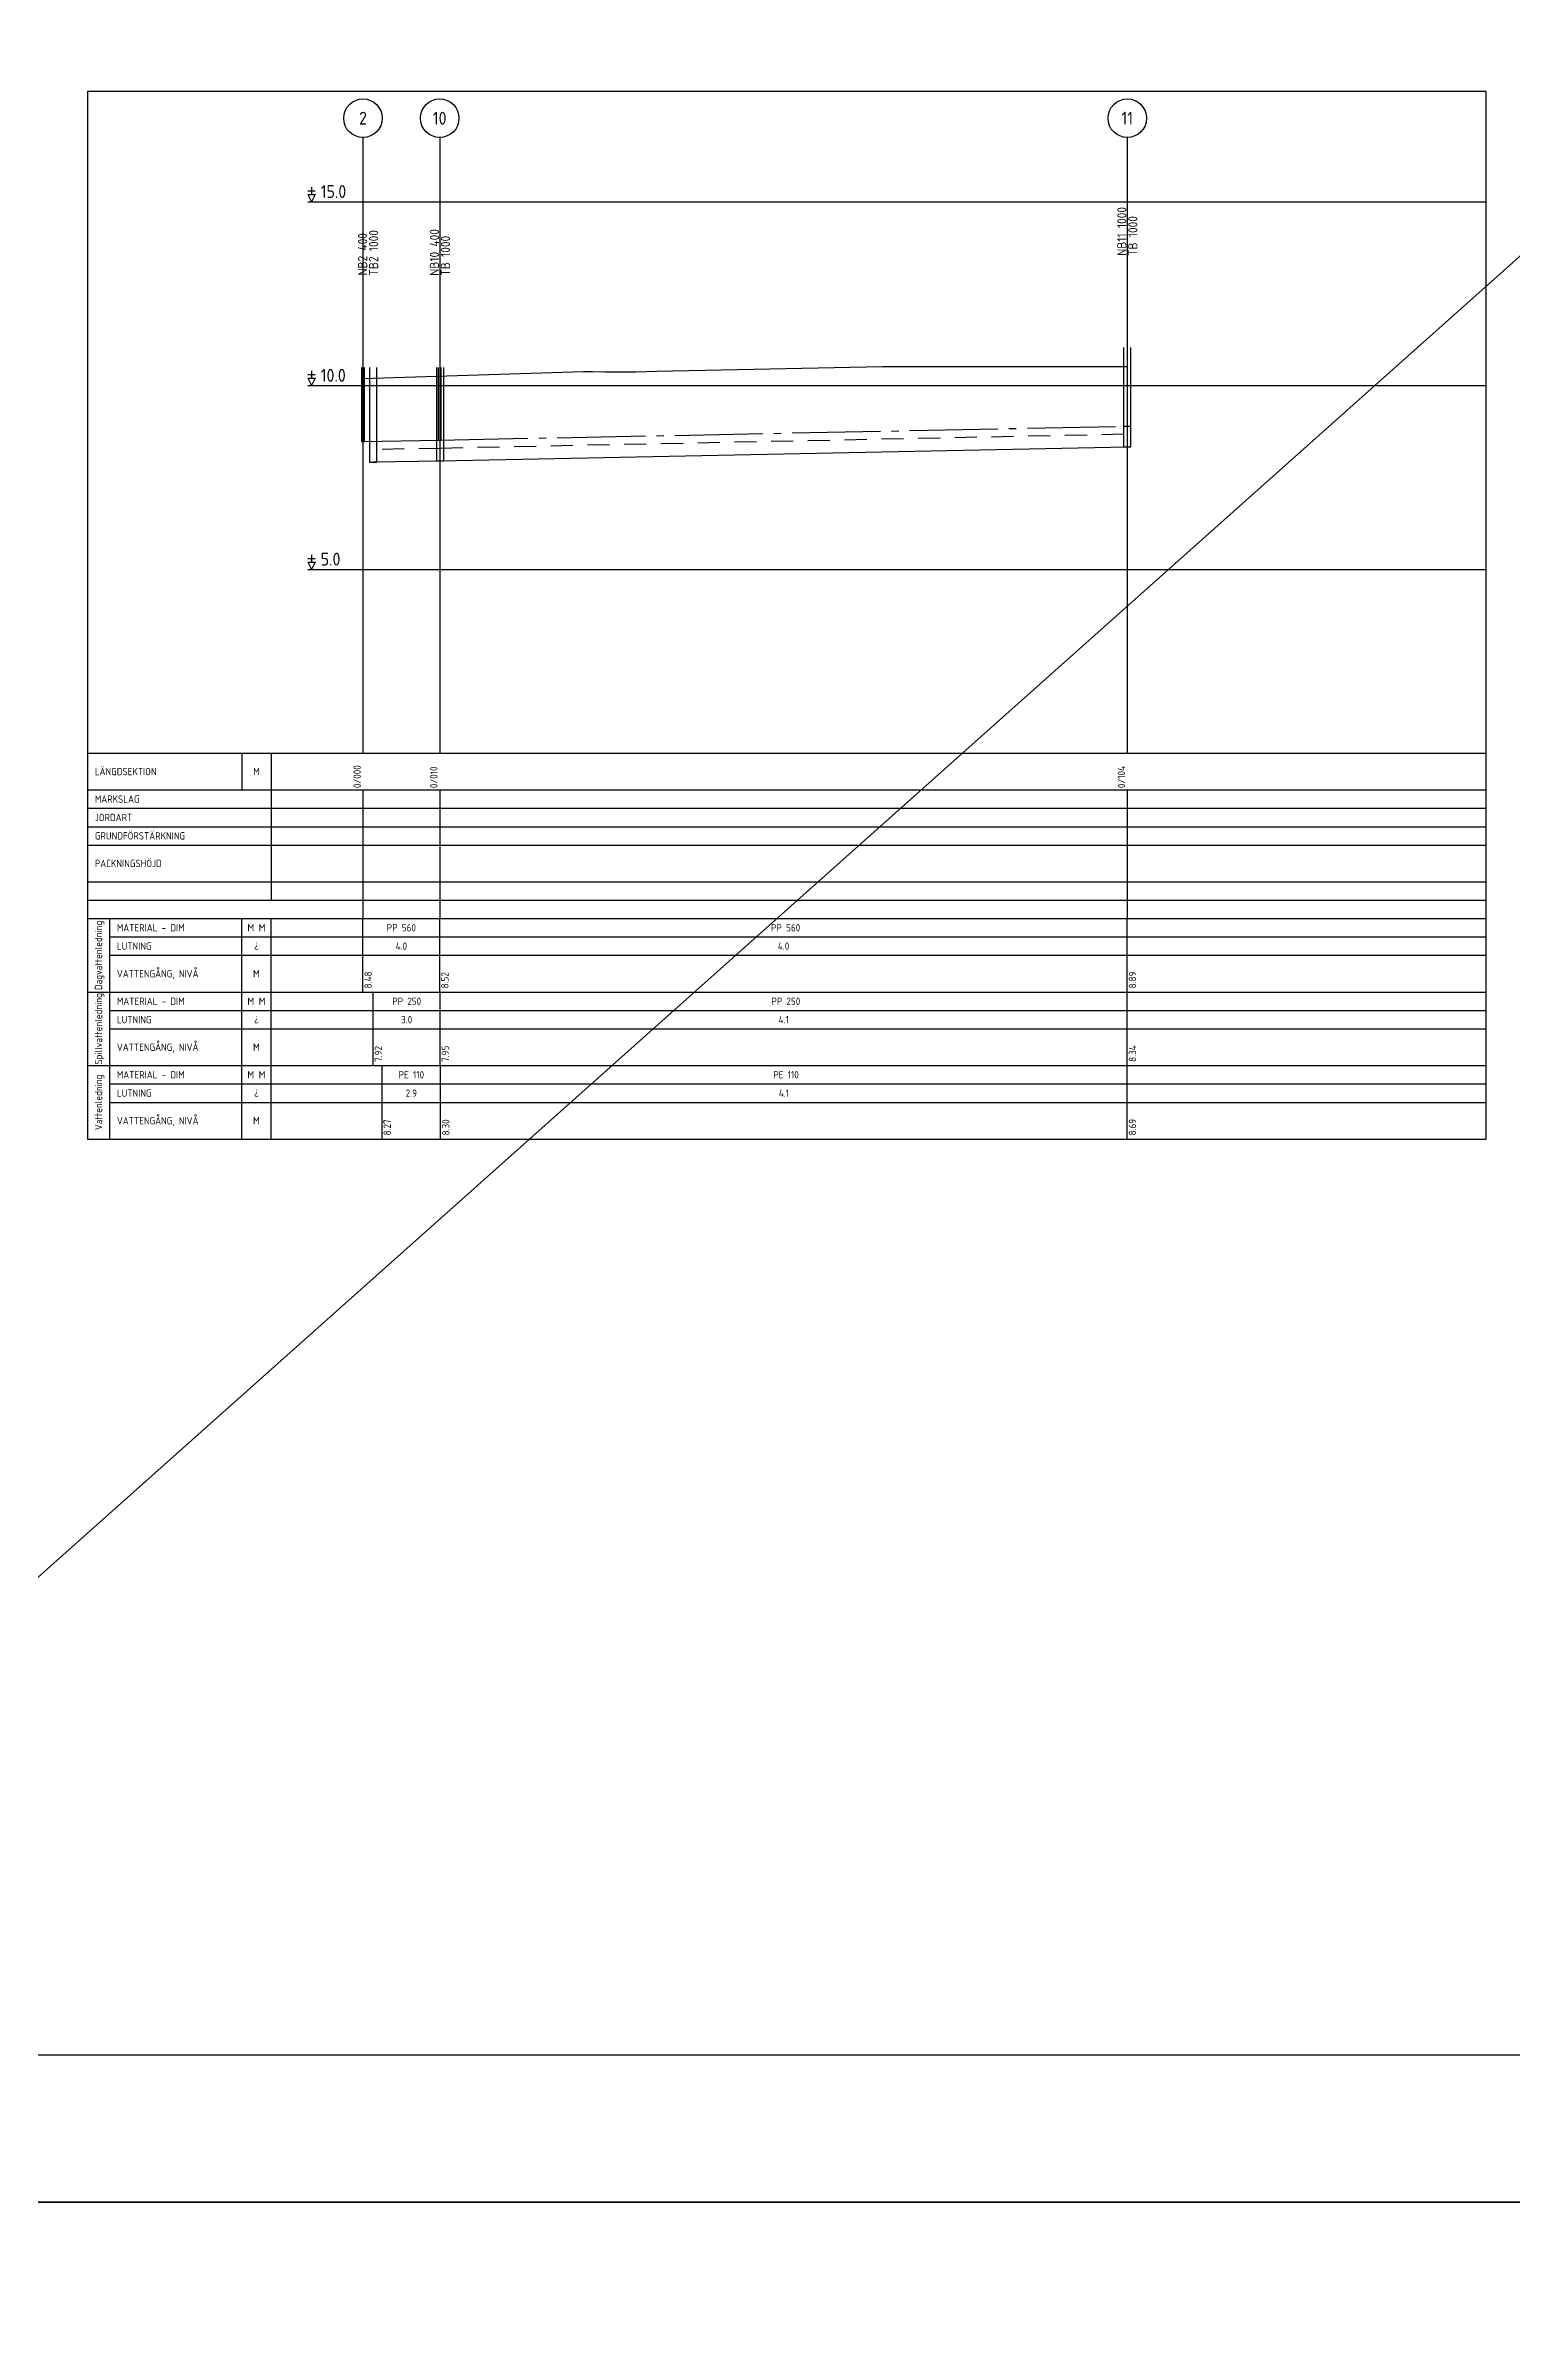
# Model space of a CAD drawing. Header units: metres. Extents: x 14120 to 17296, y 12612 to 17223.
# Drawn here: x 15253.1 to 15452.7, y 16156.9 to 16468.2 of the extents above; entities that cross this region are included whole.
import ezdxf
from ezdxf.enums import TextEntityAlignment as Align

# ---------------------------------------------------------------- set-up
doc = ezdxf.new("R2010")
doc.units = ezdxf.units.M
doc.header["$MEASUREMENT"] = 0
for name, pattern in [('BH90-PMB-DV', [16, 12, -1.5, 1, -1.5]), ('BH90-PMB-SPV', [16, 8, 8]), ('STRECKAD_3', [5, 3, -2])]:
    doc.linetypes.add(name, pattern=pattern)
doc.layers.get('DEFPOINTS').update_dxf_attribs({"color": 5, "linetype": 'CONTINUOUS'})
for name, color, linetype in [('M-368-T', 1, 'CONTINUOUS'), ('M-368A', 1, 'CONTINUOUS'), ('M-368B', 4, 'CONTINUOUS'), ('M-412', 3, 'BH90-PMB-DV'), ('M-414', 1, 'STRECKAD_3'), ('M-46-Brunn_nb', 6, 'CONTINUOUS'), ('M-46-Brunn_tb', 6, 'CONTINUOUS'), ('M-46-MARK', 4, 'CONTINUOUS'), ('M-46-MARK_top', 7, 'CONTINUOUS'), ('M-46-Spillvledn', 6, 'BH90-PMB-SPV'), ('M-466-x', 3, 'CONTINUOUS'), ('M-468A', 1, 'CONTINUOUS'), ('M-469-x', 3, 'CONTINUOUS')]:
    doc.layers.add(name, color=color, linetype=linetype)
doc.layers.add('Slask', color=6, linetype='CONTINUOUS', plot=False)
doc.styles.add('ISO', font='iso.shx')
doc.styles.add('ISO18', font='ISO3098', dxfattribs={"height": 1.8})
doc.styles.add('ISO3098', font='iso3098.shx')

msp = doc.modelspace()

# ---------------------------------------------------------------- linework, layer by layer
at = {"layer": 'DEFPOINTS'}
msp.add_xline((14160.19, 16174.839), (1, 0), dxfattribs=at)
at = {"layer": 'DEFPOINTS', "flags": 128}
for points in [[(15120.19, 16174.839), (15120.19, 16768.839), (15961.19, 16768.839), (15961.19, 16174.839)], [(15160.19, 16194.839), (15160.19, 16748.839), (15941.19, 16748.839), (15941.19, 16314.839), (15841.19, 16314.839), (15841.19, 16194.839)]]:
    msp.add_lwpolyline(points, close=True, dxfattribs=at)
at = {"layer": 'M-368-T'}
for p, q in [((15288.793, 16448.463), (15289.793, 16448.463)), ((15288.793, 16447.963), (15289.793, 16447.963)), ((15288.793, 16447.963), (15289.293, 16446.963)), ((15289.293, 16448.963), (15289.293, 16447.963)), ((15289.793, 16447.963), (15289.293, 16446.963)), ((15288.793, 16423.463), (15289.793, 16423.463)), ((15288.793, 16422.963), (15289.793, 16422.963)), ((15288.793, 16422.963), (15289.293, 16421.963)), ((15289.293, 16423.963), (15289.293, 16422.963)), ((15289.793, 16422.963), (15289.293, 16421.963)), ((15288.793, 16398.463), (15289.793, 16398.463)), ((15288.793, 16397.963), (15289.793, 16397.963)), ((15288.793, 16397.963), (15289.293, 16396.963)), ((15289.293, 16398.963), (15289.293, 16397.963)), ((15289.793, 16397.963), (15289.293, 16396.963))]:
    msp.add_line(p, q, dxfattribs=at)
at = {"layer": 'M-368A'}
msp.add_lwpolyline([(15258.793, 16319.463), (15449.154, 16319.463), (15449.154, 16461.963), (15258.793, 16461.963)], close=True, dxfattribs=at)
at = {"layer": 'M-368B'}
for p, q in [((15288.793, 16446.963), (15449.154, 16446.963)), ((15288.793, 16421.963), (15449.154, 16421.963)), ((15288.793, 16396.963), (15449.154, 16396.963))]:
    msp.add_line(p, q, dxfattribs=at)
at = {"layer": 'M-412'}
for points in [[(15306.735, 16414.558), (15400.326, 16416.43)], [(15296.293, 16414.349), (15306.735, 16414.558)]]:
    msp.add_lwpolyline(points, dxfattribs=at)
at = {"layer": 'M-414'}
for points in [[(15306.862, 16413.474), (15400.326, 16415.396)], [(15298.884, 16413.337), (15306.862, 16413.472)]]:
    msp.add_lwpolyline(points, dxfattribs=at)
at = {"layer": 'M-46-Brunn_nb'}
for points in [[(15399.826, 16427.128), (15399.826, 16416.43), (15400.826, 16416.43), (15400.826, 16427.128)], [(15296.093, 16424.434), (15296.093, 16414.349), (15296.493, 16414.349), (15296.493, 16424.434)], [(15306.535, 16424.411), (15306.535, 16414.558), (15306.935, 16414.558), (15306.935, 16424.411)]]:
    msp.add_lwpolyline(points, dxfattribs=at)
at = {"layer": 'M-46-Brunn_tb'}
for points in [[(15399.826, 16427.101), (15399.826, 16413.646), (15400.826, 16413.646), (15400.826, 16427.101)], [(15297.186, 16424.432), (15297.186, 16411.571), (15298.186, 16411.571), (15298.186, 16424.432)], [(15306.295, 16424.418), (15306.295, 16411.742), (15307.295, 16411.742), (15307.295, 16424.418)]]:
    msp.add_lwpolyline(points, dxfattribs=at)
at = {"layer": 'M-46-MARK', "flags": 128}
msp.add_lwpolyline([(15296.293, 16422.936), (15306.293, 16423.258), (15316.293, 16423.58), (15326.293, 16423.903), (15327.542, 16423.873), (15327.543, 16423.873), (15329.266, 16423.835), (15333.442, 16423.851), (15333.444, 16423.851), (15336.293, 16423.911), (15367.015, 16424.55), (15367.016, 16424.55), (15376.293, 16424.55), (15386.293, 16424.55), (15396.293, 16424.55), (15400.325, 16424.55)], dxfattribs=at)
at = {"layer": 'M-46-MARK_top'}
msp.add_lwpolyline([(15296.293, 16422.936), (15306.293, 16423.258), (15316.293, 16423.58), (15326.293, 16423.903), (15327.542, 16423.873), (15327.543, 16423.873), (15329.266, 16423.835), (15333.442, 16423.851), (15333.444, 16423.851), (15336.293, 16423.911), (15367.015, 16424.55), (15367.016, 16424.55), (15376.293, 16424.55), (15386.293, 16424.55), (15396.293, 16424.55), (15400.325, 16424.55)], dxfattribs=at)
at = {"layer": 'M-46-Spillvledn', "color": 6, "linetype": 'BH90-PMB-SPV'}
for points in [[(15306.796, 16411.723), (15400.326, 16413.646)], [(15297.686, 16411.577), (15306.796, 16411.723)]]:
    msp.add_lwpolyline(points, dxfattribs=at)
at = {"layer": 'M-466-x'}
for p, q in [((15296.293, 16455.713), (15296.293, 16371.963)), ((15306.735, 16455.713), (15306.735, 16371.963)), ((15400.326, 16455.713), (15400.326, 16371.963)), ((15296.293, 16339.463), (15296.293, 16349.463)), ((15306.735, 16339.463), (15306.735, 16349.463)), ((15400.326, 16339.463), (15400.326, 16349.463)), ((15297.686, 16329.463), (15297.686, 16339.463)), ((15306.796, 16329.463), (15306.796, 16339.463)), ((15400.326, 16329.463), (15400.326, 16339.463)), ((15298.884, 16319.463), (15298.884, 16329.463)), ((15306.862, 16319.463), (15306.862, 16329.463)), ((15400.326, 16319.463), (15400.326, 16329.463))]:
    msp.add_line(p, q, dxfattribs=at)
for centre in [(15296.293, 16458.338), (15306.735, 16458.338), (15400.326, 16458.338)]:
    msp.add_circle(centre, 2.625, dxfattribs=at)
at = {"layer": 'M-468A'}
for p, q in [((15258.793, 16371.963), (15449.154, 16371.963)), ((15279.793, 16371.963), (15279.793, 16366.963)), ((15283.793, 16371.963), (15283.793, 16351.963)), ((15258.793, 16366.963), (15449.154, 16366.963)), ((15258.793, 16364.463), (15449.154, 16364.463)), ((15258.793, 16361.963), (15449.154, 16361.963)), ((15258.793, 16359.463), (15449.154, 16359.463)), ((15258.793, 16354.463), (15449.154, 16354.463)), ((15258.793, 16351.963), (15449.154, 16351.963)), ((15258.793, 16349.463), (15449.154, 16349.463)), ((15261.793, 16349.463), (15261.793, 16339.463)), ((15261.793, 16346.963), (15449.154, 16346.963)), ((15279.793, 16339.463), (15279.793, 16349.463)), ((15283.793, 16339.463), (15283.793, 16349.463)), ((15261.793, 16344.463), (15449.154, 16344.463)), ((15258.793, 16339.463), (15449.154, 16339.463)), ((15261.793, 16339.463), (15261.793, 16329.463)), ((15279.793, 16329.463), (15279.793, 16339.463)), ((15283.793, 16329.463), (15283.793, 16339.463)), ((15261.793, 16336.963), (15449.154, 16336.963)), ((15261.793, 16334.463), (15449.154, 16334.463)), ((15258.793, 16329.463), (15449.154, 16329.463)), ((15261.793, 16329.463), (15261.793, 16319.463)), ((15279.793, 16319.463), (15279.793, 16329.463)), ((15283.793, 16319.463), (15283.793, 16329.463)), ((15261.793, 16326.963), (15449.154, 16326.963)), ((15261.793, 16324.463), (15449.154, 16324.463))]:
    msp.add_line(p, q, dxfattribs=at)
at = {"layer": 'M-469-x', "linetype": 'Continuous'}
for p, q in [((15296.293, 16366.963), (15296.293, 16349.463)), ((15306.735, 16366.963), (15306.735, 16349.463)), ((15400.326, 16366.963), (15400.326, 16349.463))]:
    msp.add_line(p, q, dxfattribs=at)
at = {"layer": 'Slask', "flags": 128}
msp.add_lwpolyline([(16045.644, 16966.969), (15041.736, 16072.503)], dxfattribs=at)

# ---------------------------------------------------------------- texts
at = {"layer": 'M-368-T', "style": 'ISO'}
for s, p in [('15.0', (15290.543, 16446.963)), ('10.0', (15290.543, 16421.963)), ('5.0', (15290.543, 16396.963))]:
    msp.add_text(s, height=1.75, dxfattribs=at).set_placement(p, align=Align.BOTTOM_LEFT)
at = {"layer": 'M-466-x', "style": 'ISO'}
for s, height, p in [('2', 1.75, (15296.293, 16458.338)), ('10', 1.75, (15306.735, 16458.338)), ('11', 1.75, (15400.326, 16458.338)), ('PP 560', 1, (15301.514, 16348.213)), (' PP 560', 1, (15353.531, 16348.213)), ('4.0', 1, (15301.514, 16345.713)), ('4.0', 1, (15353.531, 16345.713)), ('PP 250', 1, (15302.241, 16338.213)), (' PP 250', 1, (15353.561, 16338.213)), ('3.0', 1, (15302.241, 16335.713)), ('4.1', 1, (15353.561, 16335.713)), ('PE 110', 1, (15302.873, 16328.213)), (' PE 110', 1, (15353.594, 16328.213)), ('2.9', 1, (15302.873, 16325.713)), ('4.1', 1, (15353.594, 16325.713))]:
    msp.add_text(s, height=height, dxfattribs=at).set_placement(p, align=Align.MIDDLE_CENTER)
for s, p in [('NB11 1000', (15399.576, 16439.628)), ('TB 1000', (15401.076, 16439.601)), ('NB2 400', (15296.24, 16436.934)), ('TB2 1000', (15297.74, 16436.932)), ('NB10 400', (15306.015, 16436.911)), ('TB 1000', (15307.515, 16436.918))]:
    msp.add_text(s, height=1.25, rotation=90, dxfattribs=at).set_placement(p, align=Align.MIDDLE_LEFT)
for s, p in [('0/000', (15296.293, 16367.213)), ('0/010', (15306.735, 16367.213)), ('0/104', (15400.326, 16367.213))]:
    msp.add_text(s, height=1, rotation=90, dxfattribs=at).set_placement(p, align=Align.BOTTOM_LEFT)
for s, p in [('8.48', (15296.493, 16339.963)), ('8.52', (15306.935, 16339.963)), ('8.89', (15400.526, 16339.963)), ('7.92', (15297.886, 16329.963)), ('7.95', (15306.996, 16329.963)), ('8.34', (15400.526, 16329.963)), ('8.27', (15299.084, 16319.963)), ('8.30', (15307.062, 16319.963)), ('8.69', (15400.526, 16319.963))]:
    msp.add_text(s, height=1, rotation=90, dxfattribs=at).set_placement(p, align=Align.TOP_LEFT)
at = {"layer": 'M-468A', "style": 'ISO'}
for s, p in [('LÄNGDSEKTION', (15259.793, 16369.463)), ('MARKSLAG', (15259.793, 16365.713)), ('JORDART', (15259.793, 16363.213)), ('GRUNDFÖRSTÄRKNING', (15259.793, 16360.713)), ('PACKNINGSHÖJD', (15259.793, 16356.963)), ('MATERIAL - DIM', (15262.793, 16348.213)), ('LUTNING', (15262.793, 16345.713)), ('VATTENGÅNG, NIVÅ', (15262.793, 16341.963)), ('MATERIAL - DIM', (15262.793, 16338.213)), ('LUTNING', (15262.793, 16335.713)), ('VATTENGÅNG, NIVÅ', (15262.793, 16331.963)), ('MATERIAL - DIM', (15262.793, 16328.213)), ('LUTNING', (15262.793, 16325.713)), ('VATTENGÅNG, NIVÅ', (15262.793, 16321.963))]:
    msp.add_text(s, height=1, dxfattribs=at).set_placement(p, align=Align.MIDDLE_LEFT)
at = {"layer": 'M-468A'}
for s, style, p in [('M', 'ISO', (15281.793, 16369.463)), ('M M', 'ISO18', (15281.793, 16348.213)), ('¿', 'ISO3098', (15281.793, 16345.713)), ('M', 'ISO18', (15281.793, 16341.963)), ('M M', 'ISO18', (15281.793, 16338.213)), ('¿', 'ISO3098', (15281.793, 16335.713)), ('M', 'ISO18', (15281.793, 16331.963)), ('M M', 'ISO18', (15281.793, 16328.213)), ('¿', 'ISO3098', (15281.793, 16325.713)), ('M', 'ISO18', (15281.793, 16321.963))]:
    msp.add_text(s, height=1, dxfattribs=dict(at, style=style)).set_placement(p, align=Align.MIDDLE_CENTER)
at = {"layer": 'M-468A', "style": 'ISO'}
for s, p in [('Dagvattenledning', (15259.793, 16344.463)), ('Spillvattenledning', (15259.793, 16334.463)), ('Vattenledning', (15259.793, 16324.463))]:
    msp.add_text(s, height=1, rotation=90, dxfattribs=at).set_placement(p, align=Align.TOP_CENTER)

doc.saveas('drawing.dxf')
